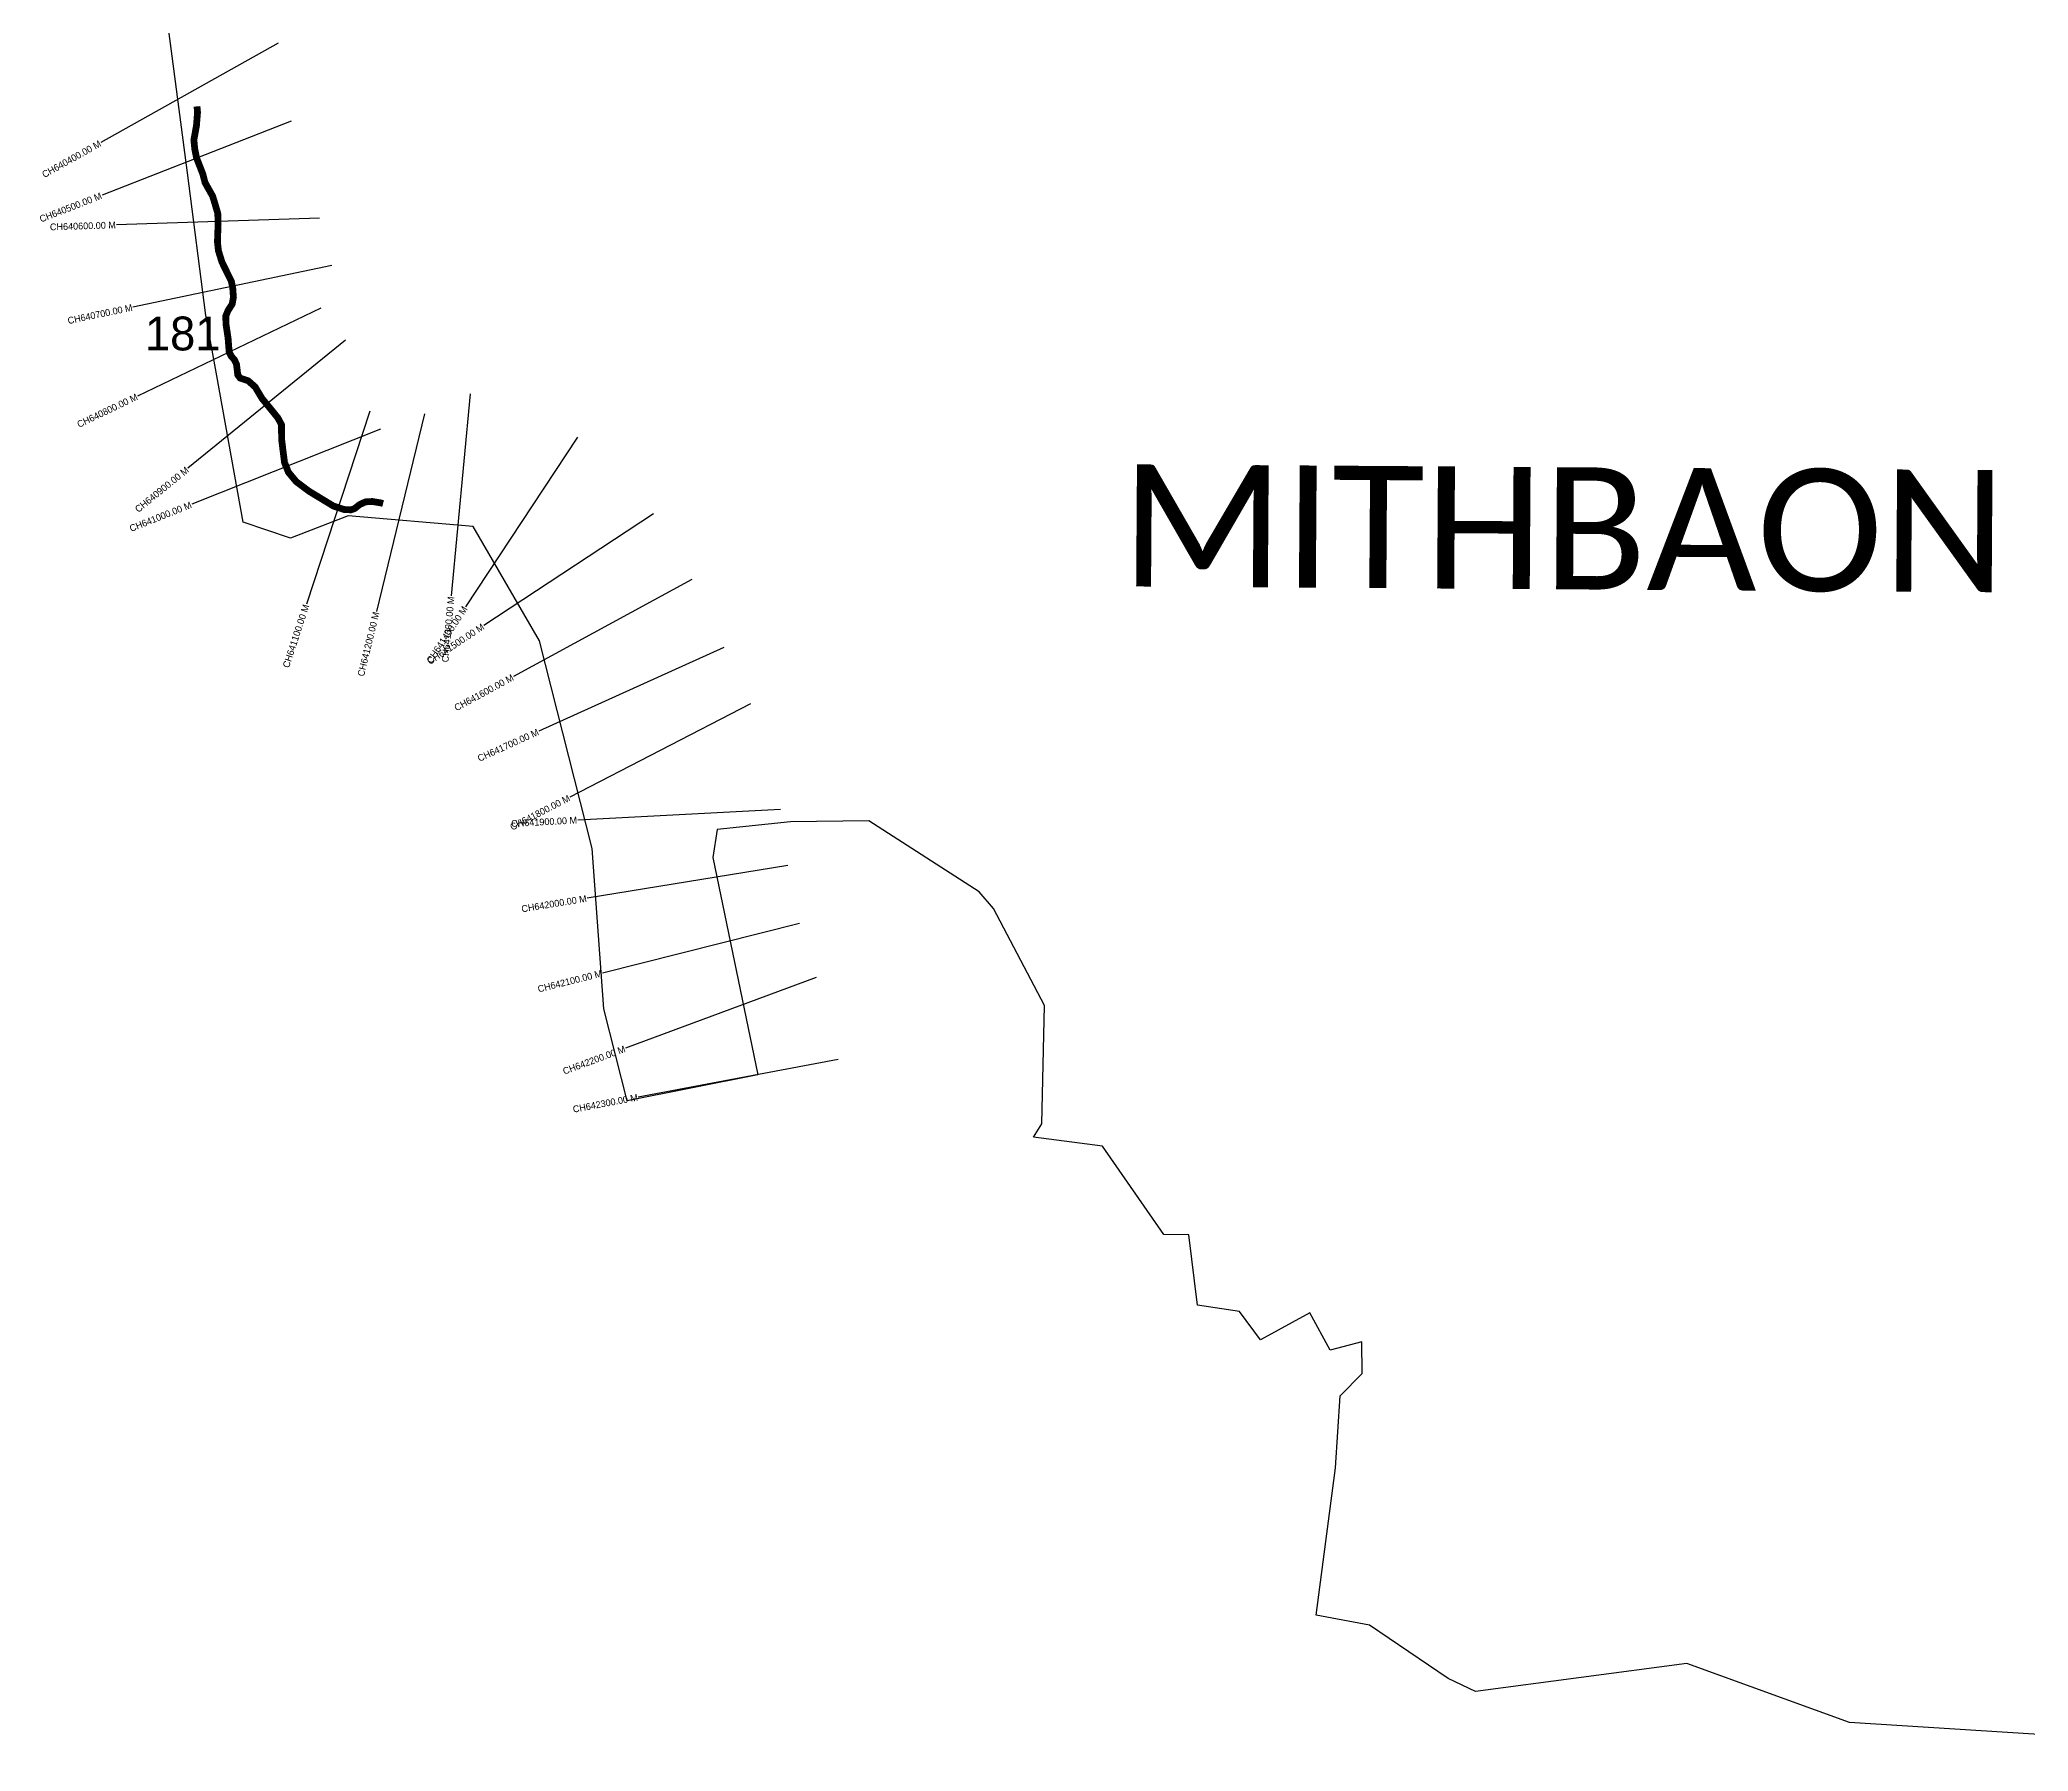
# Model space of a CAD drawing. Header units: metres. Extents: x 328432 to 333715, y 1800923 to 1805912.
# Drawn here: x 328737 to 331673, y 1800923 to 1803450 of the extents above; entities that cross this region are included whole.
import ezdxf
from ezdxf.enums import TextEntityAlignment as Align

# ---------------------------------------------------------------- set-up
doc = ezdxf.new("R2010")
doc.units = ezdxf.units.M
for name, color, linetype in [('CS', 134, 'Continuous'), ('CSMark', 6, 'Continuous'), ('UNPROTECTED', 10, 'Continuous'), ('VILLAGE NAME', 250, 'Continuous')]:
    doc.layers.add(name, color=color, linetype=linetype)

msp = doc.modelspace()

# ---------------------------------------------------------------- linework, layer by layer
at = {"color": 6}
msp.add_lwpolyline([(332077.5, 1800922.7), (331408.6, 1800965.1), (331168.7, 1801052.2), (330856.6, 1801010.9), (330816.1, 1801030), (330700, 1801108.8), (330621.4, 1801123.9), (330649.9, 1801341.4), (330656.9, 1801447.4), (330689, 1801480.8), (330688.6, 1801527.4), (330641.8, 1801515), (330612, 1801570.4), (330539.3, 1801530.2), (330508.1, 1801572.2), (330446.1, 1801581.7), (330433.1, 1801685.6), (330396.6, 1801685.9), (330305.7, 1801816.6), (330203.8, 1801829.6), (330216.1, 1801849.1), (330220, 1802024.3), (330144.8, 1802167.6), (330123.6, 1802192), (329960.8, 1802297), (329845.4, 1802295.2), (329737, 1802283.9), (329730.3, 1802242.5), (329796.8, 1801921.7), (329603.8, 1801883.3), (329569.5, 1802019.3), (329552.3, 1802256), (329474.8, 1802562.8), (329376.6, 1802731.6), (329192.3, 1802747.5), (329107.1, 1802714.1), (329037, 1802738.1), (328998.3, 1802953.9), (328982.2, 1803043.4), (328954.7, 1803253.8), (328922.3, 1803501.2)], dxfattribs=at)
at = {"layer": 'CS'}
for p, q in [((329088.6, 1803445.4), (328827, 1803298.5)), ((329108, 1803330.3), (328828.7, 1803221)), ((329150, 1803186.7), (328850.1, 1803177.1)), ((329168, 1803116.8), (328874.4, 1803055.4)), ((329151.7, 1803054.1), (328881.3, 1802924.2)), ((329188.3, 1803006.7), (328955.5, 1802817.5)), ((329372, 1802927.7), (329344.2, 1802629)), ((329224, 1802902), (329130.5, 1802617)), ((329304.6, 1802897.7), (329233.7, 1802606.2)), ((329240, 1802875.5), (328961.2, 1802764.5)), ((329530.9, 1802863.3), (329365.3, 1802613.1)), ((329642.7, 1802750.4), (329392.2, 1802585.3)), ((329699.7, 1802653.4), (329436.2, 1802510)), ((329746.7, 1802553), (329473.5, 1802429.1)), ((329786.1, 1802469.4), (329519.5, 1802331.8)), ((329830.6, 1802313.5), (329531, 1802297.9)), ((329841.2, 1802230.8), (329545.1, 1802182.5)), ((329858.6, 1802145.2), (329567.6, 1802072.1)), ((329882.9, 1802065.4), (329601.7, 1801960.9)), ((329915.4, 1801944.4), (329620.5, 1801888.9))]:
    msp.add_line(p, q, dxfattribs=at)
at = {"layer": 'UNPROTECTED', "const_width": 10, "flags": 128}
msp.add_lwpolyline([(328968.9, 1803352), (328969.7, 1803343), (328968.1, 1803323.5), (328964.3, 1803302.5), (328965.6, 1803289.3), (328968.2, 1803276), (328973.6, 1803262.2), (328977.6, 1803251.9), (328980.8, 1803239.4), (328984.6, 1803232.6), (328988.3, 1803226), (328992, 1803219.5), (328995, 1803209.6), (328999.6, 1803194), (329000.1, 1803178.5), (328999.1, 1803152.1), (329000.6, 1803138.6), (329005.8, 1803121.9), (329013.5, 1803106.2), (329019.6, 1803093.9), (329021.7, 1803083.7), (329022.7, 1803070), (329020.8, 1803059.9), (329014.9, 1803050.8), (329011.5, 1803042.7), (329011.6, 1803031.1), (329014.8, 1803009.7), (329016.4, 1802989.3), (329019.5, 1802983), (329024.3, 1802977.6), (329027.3, 1802970.8), (329028.2, 1802963.1), (329029.1, 1802955.4), (329032.6, 1802950.7), (329036.4, 1802949.4), (329044.6, 1802946.7), (329054.8, 1802937.6), (329064.9, 1802920.7), (329078.1, 1802904.6), (329088.4, 1802891.8), (329093.6, 1802882.1), (329093.7, 1802871.8), (329093.9, 1802860), (329095.7, 1802845.2), (329098.1, 1802826.2), (329103.9, 1802811.6), (329115.4, 1802797.8), (329134.2, 1802783.7), (329155.6, 1802770.7), (329170.2, 1802761.8), (329185.7, 1802756.7), (329196.1, 1802756.1), (329201.3, 1802757.8), (329208.9, 1802763.8), (329217.5, 1802767.9), (329227.6, 1802768.5), (329240.1, 1802766.4), (329243.7, 1802765.5)], dxfattribs=at)

# ---------------------------------------------------------------- texts
at = {"insert": (328892, 1803041.6), "char_height": 50, "attachment_point": 1}
msp.add_mtext_dynamic_manual_height_columns('\\pxt1;181', width=70.183, gutter_width=1, heights=[0], dxfattribs=at)
at = {"layer": 'CSMark'}
for s, rotation, p in [('CH640400.00 M', 29.3054, (328826.1, 1803298.1)), ('CH640500.00 M', 21.3623, (328827.7, 1803220.6)), ('CH640600.00 M', 1.8309, (328849.1, 1803177)), ('CH640700.00 M', 11.8028, (328873.4, 1803055.2)), ('CH640800.00 M', 25.6546, (328880.4, 1802923.8)), ('CH640900.00 M', 39.1111, (328954.8, 1802816.8)), ('CH641000.00 M', 21.7128, (328960.3, 1802764.1)), ('CH641100.00 M', 71.8362, (329130.2, 1802616)), ('CH641400.00 M', 56.4869, (329364.8, 1802612.3)), ('CH641300.00 M', 84.6888, (329344.1, 1802628)), ('CH641200.00 M', 76.331, (329233.5, 1802605.2)), ('CH641500.00 M', 33.389, (329391.4, 1802584.8)), ('CH641600.00 M', 28.5527, (329435.3, 1802509.5)), ('CH641700.00 M', 24.3838, (329472.6, 1802428.7)), ('CH641800.00 M', 27.3028, (329518.6, 1802331.4)), ('CH641900.00 M', 2.9794, (329530, 1802297.9)), ('CH642000.00 M', 9.262, (329544.1, 1802182.3)), ('CH642100.00 M', 14.0968, (329566.6, 1802071.9)), ('CH642200.00 M', 20.3878, (329600.8, 1801960.5)), ('CH642300.00 M', 10.669, (329619.6, 1801888.7))]:
    msp.add_text(s, height=10, rotation=rotation, dxfattribs=at).set_placement(p, align=Align.MIDDLE_RIGHT)
at = {"layer": 'VILLAGE NAME', "insert": (330333.8, 1802823.5), "char_height": 180.345, "attachment_point": 1, "rotation": 359.6139}
msp.add_mtext_dynamic_manual_height_columns('{\\fCalibri|b0|i0|c0|p34;MITHBAON}', width=1779.605, gutter_width=901.7, heights=[0], dxfattribs=at)

doc.saveas('drawing.dxf')
